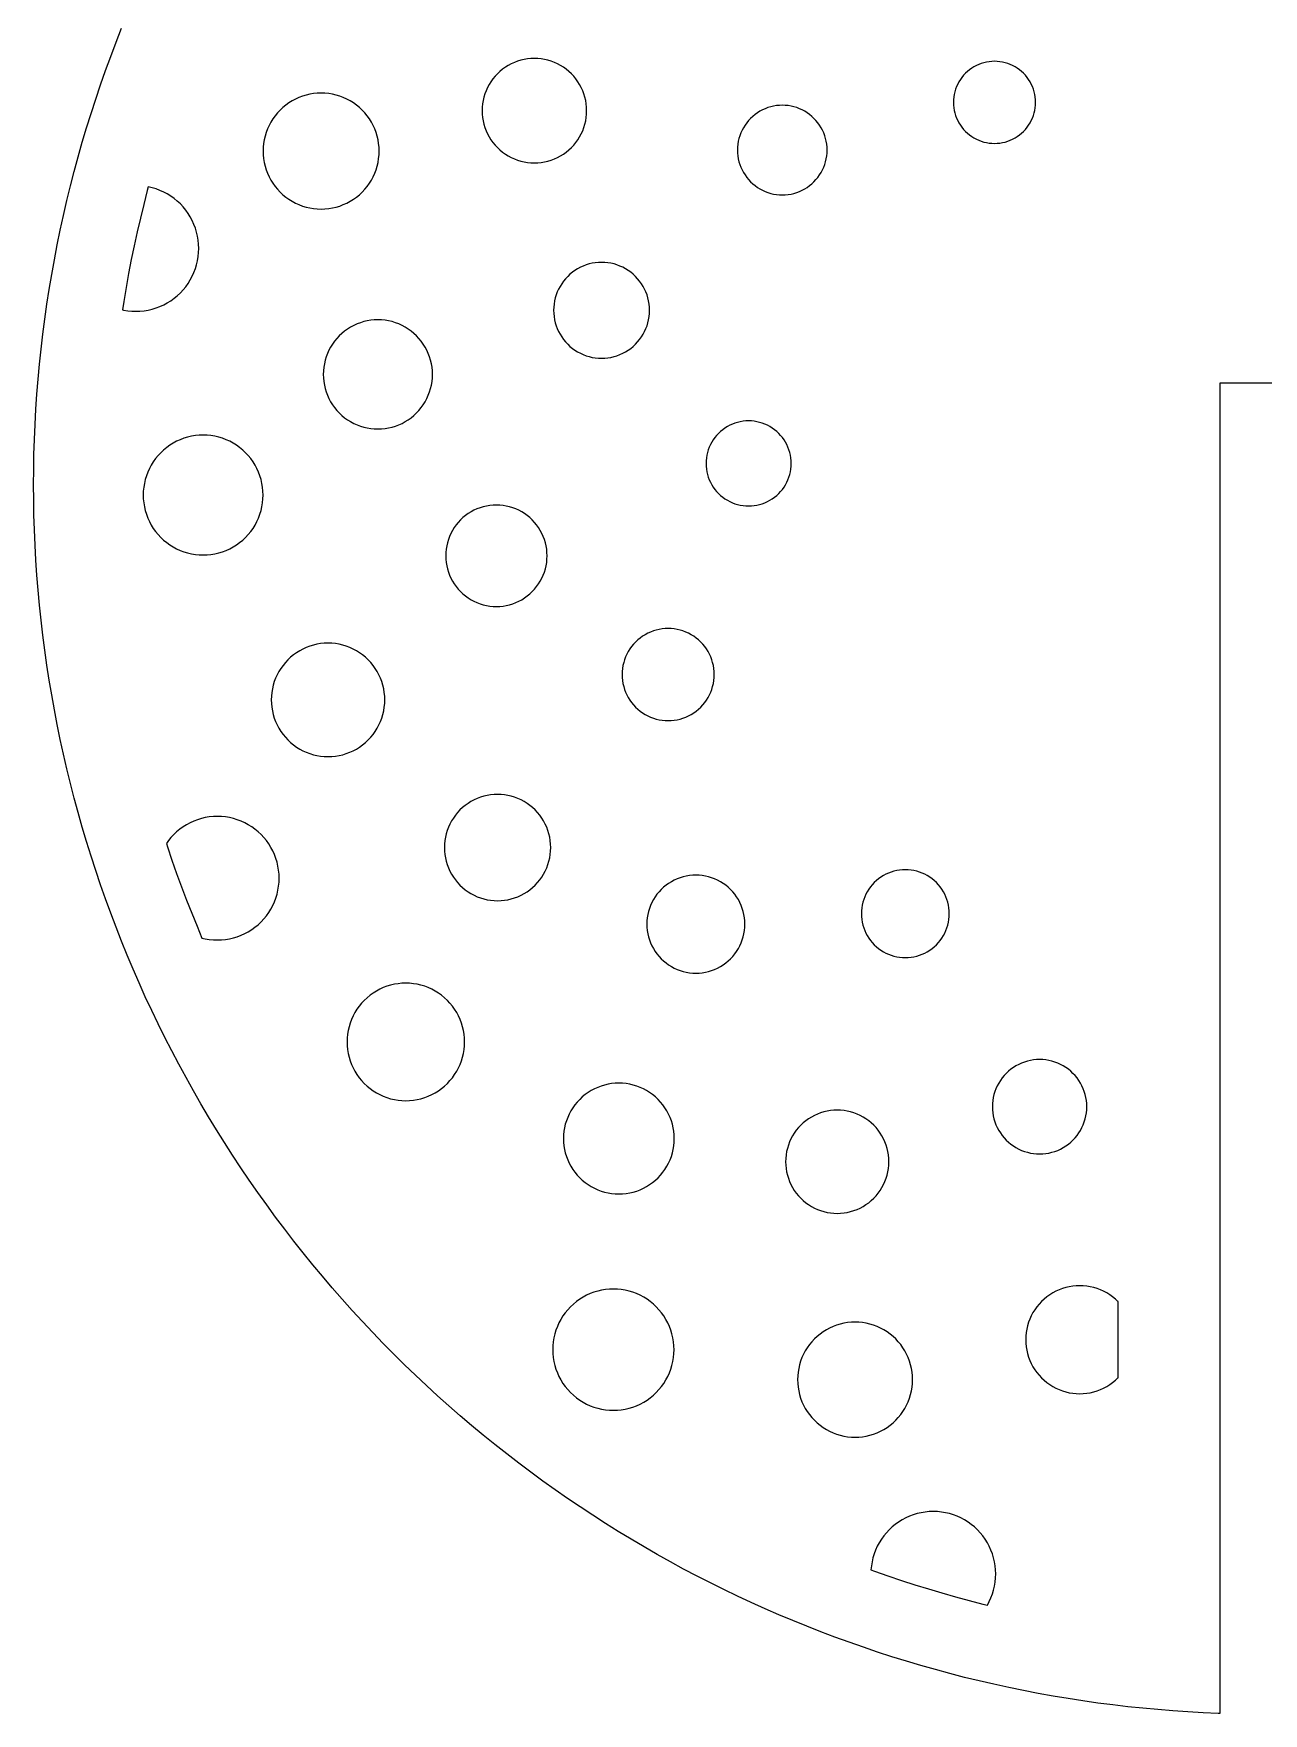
# Model space of a CAD drawing. Header units: millimetres. Extents: x -42 to 133, y -42 to 49.
# Drawn here: x 48.3 to 90.6, y -42.3 to 15.5 of the extents above; entities that cross this region are included whole.
import ezdxf

# ---------------------------------------------------------------- set-up
doc = ezdxf.new("R2010")
doc.units = ezdxf.units.MM
doc.layers.add('CUT', color=1, linetype='Continuous')

msp = doc.modelspace()

# ---------------------------------------------------------------- linework, layer by layer
at = {"layer": 'CUT'}
msp.add_lwpolyline([(92.14, 3.5), (89.14, 3.5), (89.14, -42.293), (89.082, -42.291), (88.563, -42.269), (88.045, -42.24), (87.527, -42.205), (87.009, -42.164), (86.492, -42.116), (85.975, -42.062), (85.46, -42.002), (84.945, -41.935), (84.43, -41.862), (83.917, -41.783), (83.405, -41.697), (82.894, -41.605), (82.384, -41.507), (81.875, -41.402), (81.368, -41.292), (80.862, -41.175), (80.357, -41.052), (79.854, -40.922), (79.353, -40.787), (78.853, -40.645), (78.355, -40.498), (77.859, -40.344), (77.365, -40.184), (76.873, -40.018), (76.383, -39.846), (75.895, -39.668), (75.409, -39.484), (74.926, -39.294), (74.445, -39.099), (73.966, -38.897), (73.49, -38.689), (73.017, -38.476), (72.546, -38.257), (72.078, -38.032), (71.612, -37.801), (71.15, -37.565), (70.69, -37.323), (70.234, -37.075), (69.781, -36.822), (69.33, -36.563), (68.883, -36.299), (68.439, -36.029), (67.999, -35.754), (67.562, -35.474), (67.128, -35.188), (66.698, -34.897), (66.272, -34.6), (65.849, -34.299), (65.43, -33.992), (65.015, -33.68), (64.603, -33.363), (64.196, -33.041), (63.792, -32.714), (63.393, -32.382), (62.998, -32.045), (62.607, -31.703), (62.22, -31.357), (61.837, -31.006), (61.459, -30.65), (61.085, -30.29), (60.715, -29.925), (60.35, -29.555), (59.99, -29.181), (59.634, -28.803), (59.283, -28.42), (58.937, -28.033), (58.595, -27.642), (58.258, -27.247), (57.926, -26.848), (57.599, -26.444), (57.277, -26.037), (56.96, -25.625), (56.648, -25.21), (56.341, -24.791), (56.04, -24.368), (55.743, -23.942), (55.452, -23.512), (55.166, -23.078), (54.886, -22.641), (54.611, -22.201), (54.341, -21.757), (54.077, -21.31), (53.818, -20.859), (53.565, -20.406), (53.317, -19.95), (53.075, -19.49), (52.839, -19.028), (52.608, -18.562), (52.383, -18.094), (52.164, -17.623), (51.951, -17.15), (51.743, -16.674), (51.541, -16.195), (51.346, -15.714), (51.156, -15.231), (50.972, -14.745), (50.794, -14.257), (50.622, -13.767), (50.456, -13.275), (50.296, -12.781), (50.142, -12.285), (49.995, -11.787), (49.853, -11.287), (49.718, -10.786), (49.588, -10.283), (49.465, -9.778), (49.348, -9.272), (49.238, -8.765), (49.133, -8.256), (49.035, -7.746), (48.943, -7.235), (48.857, -6.723), (48.778, -6.21), (48.705, -5.695), (48.638, -5.18), (48.578, -4.665), (48.524, -4.148), (48.476, -3.631), (48.435, -3.113), (48.4, -2.595), (48.371, -2.077), (48.349, -1.558), (48.333, -1.039), (48.323, -0.519), (48.32, 0), (48.323, 0.519), (48.333, 1.039), (48.349, 1.558), (48.371, 2.077), (48.4, 2.595), (48.435, 3.113), (48.476, 3.631), (48.524, 4.148), (48.578, 4.665), (48.638, 5.18), (48.705, 5.695), (48.778, 6.21), (48.857, 6.723), (48.943, 7.235), (49.035, 7.746), (49.133, 8.256), (49.238, 8.765), (49.348, 9.272), (49.465, 9.778), (49.588, 10.283), (49.718, 10.786), (49.853, 11.287), (49.995, 11.787), (50.142, 12.285), (50.296, 12.781), (50.456, 13.275), (50.622, 13.767), (50.794, 14.257), (50.972, 14.745), (51.156, 15.231), (51.346, 15.714)], dxfattribs=at)
for points in [[(67.257, 12.296), (67.291, 12.408), (67.318, 12.523), (67.337, 12.639), (67.348, 12.756), (67.352, 12.874), (67.348, 12.992), (67.337, 13.109), (67.318, 13.225), (67.291, 13.34), (67.257, 13.452), (67.215, 13.562), (67.167, 13.67), (67.111, 13.773), (67.049, 13.873), (66.981, 13.969), (66.906, 14.06), (66.825, 14.146), (66.74, 14.226), (66.649, 14.301), (66.553, 14.37), (66.453, 14.432), (66.349, 14.487), (66.242, 14.536), (66.132, 14.577), (66.019, 14.611), (65.904, 14.638), (65.788, 14.657), (65.671, 14.669), (65.554, 14.673), (65.436, 14.669), (65.319, 14.657), (65.203, 14.638), (65.088, 14.611), (64.975, 14.577), (64.865, 14.536), (64.758, 14.487), (64.654, 14.432), (64.554, 14.37), (64.458, 14.301), (64.368, 14.226), (64.282, 14.146), (64.201, 14.06), (64.126, 13.969), (64.058, 13.873), (63.996, 13.773), (63.94, 13.67), (63.892, 13.562), (63.85, 13.452), (63.816, 13.34), (63.789, 13.225), (63.77, 13.109), (63.759, 12.992), (63.755, 12.874), (63.759, 12.756), (63.77, 12.639), (63.789, 12.523), (63.816, 12.408), (63.85, 12.296), (63.892, 12.186), (63.94, 12.078), (63.996, 11.975), (64.058, 11.875), (64.126, 11.779), (64.201, 11.688), (64.282, 11.602), (64.368, 11.522), (64.458, 11.447), (64.554, 11.378), (64.654, 11.316), (64.758, 11.261), (64.865, 11.212), (64.975, 11.171), (65.088, 11.136), (65.203, 11.11), (65.319, 11.091), (65.436, 11.079), (65.554, 11.075), (65.671, 11.079), (65.788, 11.091), (65.904, 11.11), (66.019, 11.136), (66.132, 11.171), (66.242, 11.212), (66.349, 11.261), (66.453, 11.316), (66.553, 11.378), (66.649, 11.447), (66.74, 11.522), (66.825, 11.602), (66.906, 11.688), (66.981, 11.779), (67.049, 11.875), (67.111, 11.975), (67.167, 12.078), (67.215, 12.186), (67.257, 12.296)], [(82.724, 12.708), (82.751, 12.796), (82.772, 12.886), (82.787, 12.978), (82.796, 13.07), (82.799, 13.162), (82.796, 13.254), (82.787, 13.346), (82.772, 13.437), (82.751, 13.528), (82.724, 13.616), (82.692, 13.702), (82.654, 13.787), (82.61, 13.868), (82.561, 13.947), (82.507, 14.022), (82.449, 14.093), (82.385, 14.161), (82.318, 14.224), (82.247, 14.283), (82.171, 14.336), (82.093, 14.385), (82.011, 14.429), (81.927, 14.467), (81.841, 14.499), (81.752, 14.526), (81.662, 14.547), (81.571, 14.562), (81.479, 14.571), (81.387, 14.574), (81.294, 14.571), (81.202, 14.562), (81.111, 14.547), (81.021, 14.526), (80.933, 14.499), (80.846, 14.467), (80.762, 14.429), (80.68, 14.385), (80.602, 14.336), (80.527, 14.283), (80.455, 14.224), (80.388, 14.161), (80.325, 14.093), (80.266, 14.022), (80.212, 13.947), (80.163, 13.868), (80.12, 13.787), (80.082, 13.702), (80.049, 13.616), (80.022, 13.528), (80.001, 13.437), (79.986, 13.346), (79.977, 13.254), (79.974, 13.162), (79.977, 13.07), (79.986, 12.978), (80.001, 12.886), (80.022, 12.796), (80.049, 12.708), (80.082, 12.621), (80.12, 12.537), (80.163, 12.456), (80.212, 12.377), (80.266, 12.302), (80.325, 12.231), (80.388, 12.163), (80.455, 12.1), (80.527, 12.041), (80.602, 11.987), (80.68, 11.939), (80.762, 11.895), (80.846, 11.857), (80.933, 11.824), (81.021, 11.797), (81.111, 11.777), (81.202, 11.761), (81.294, 11.752), (81.387, 11.749), (81.479, 11.752), (81.571, 11.761), (81.662, 11.777), (81.752, 11.797), (81.841, 11.824), (81.927, 11.857), (82.011, 11.895), (82.093, 11.939), (82.171, 11.987), (82.247, 12.041), (82.318, 12.1), (82.385, 12.163), (82.449, 12.231), (82.507, 12.302), (82.561, 12.377), (82.61, 12.456), (82.654, 12.537), (82.692, 12.621), (82.724, 12.708)], [(60.104, 10.843), (60.142, 10.968), (60.172, 11.095), (60.193, 11.224), (60.206, 11.354), (60.21, 11.485), (60.206, 11.615), (60.193, 11.745), (60.172, 11.874), (60.142, 12.001), (60.104, 12.127), (60.058, 12.249), (60.005, 12.368), (59.943, 12.483), (59.874, 12.594), (59.798, 12.7), (59.715, 12.801), (59.626, 12.897), (59.53, 12.986), (59.429, 13.069), (59.323, 13.145), (59.212, 13.214), (59.097, 13.275), (58.978, 13.329), (58.856, 13.375), (58.731, 13.413), (58.603, 13.443), (58.474, 13.464), (58.344, 13.477), (58.214, 13.481), (58.083, 13.477), (57.953, 13.464), (57.824, 13.443), (57.697, 13.413), (57.572, 13.375), (57.45, 13.329), (57.331, 13.275), (57.215, 13.214), (57.104, 13.145), (56.998, 13.069), (56.897, 12.986), (56.802, 12.897), (56.713, 12.801), (56.63, 12.7), (56.554, 12.594), (56.485, 12.483), (56.423, 12.368), (56.369, 12.249), (56.323, 12.127), (56.285, 12.001), (56.255, 11.874), (56.234, 11.745), (56.221, 11.615), (56.217, 11.485), (56.221, 11.354), (56.234, 11.224), (56.255, 11.095), (56.285, 10.968), (56.323, 10.843), (56.369, 10.721), (56.423, 10.602), (56.485, 10.486), (56.554, 10.375), (56.63, 10.269), (56.713, 10.168), (56.802, 10.073), (56.897, 9.984), (56.998, 9.901), (57.104, 9.825), (57.215, 9.756), (57.331, 9.694), (57.45, 9.64), (57.572, 9.594), (57.697, 9.556), (57.824, 9.526), (57.953, 9.505), (58.083, 9.492), (58.214, 9.488), (58.344, 9.492), (58.474, 9.505), (58.603, 9.526), (58.731, 9.556), (58.856, 9.594), (58.978, 9.64), (59.097, 9.694), (59.212, 9.756), (59.323, 9.825), (59.429, 9.901), (59.53, 9.984), (59.626, 10.073), (59.715, 10.168), (59.798, 10.269), (59.874, 10.375), (59.943, 10.486), (60.005, 10.602), (60.058, 10.721), (60.104, 10.843)], [(75.545, 11.023), (75.574, 11.12), (75.597, 11.218), (75.614, 11.318), (75.624, 11.418), (75.627, 11.519), (75.624, 11.62), (75.614, 11.72), (75.597, 11.82), (75.574, 11.918), (75.545, 12.015), (75.51, 12.109), (75.468, 12.201), (75.42, 12.29), (75.367, 12.376), (75.308, 12.458), (75.244, 12.536), (75.175, 12.61), (75.101, 12.679), (75.023, 12.743), (74.941, 12.802), (74.856, 12.855), (74.767, 12.903), (74.675, 12.944), (74.58, 12.98), (74.484, 13.009), (74.385, 13.032), (74.286, 13.049), (74.185, 13.058), (74.084, 13.062), (73.983, 13.058), (73.883, 13.049), (73.783, 13.032), (73.685, 13.009), (73.588, 12.98), (73.494, 12.944), (73.402, 12.903), (73.313, 12.855), (73.227, 12.802), (73.145, 12.743), (73.067, 12.679), (72.993, 12.61), (72.924, 12.536), (72.86, 12.458), (72.802, 12.376), (72.748, 12.29), (72.701, 12.201), (72.659, 12.109), (72.623, 12.015), (72.594, 11.918), (72.571, 11.82), (72.555, 11.72), (72.545, 11.62), (72.542, 11.519), (72.545, 11.418), (72.555, 11.318), (72.571, 11.218), (72.594, 11.12), (72.623, 11.023), (72.659, 10.929), (72.701, 10.837), (72.748, 10.748), (72.802, 10.662), (72.86, 10.58), (72.924, 10.502), (72.993, 10.428), (73.067, 10.359), (73.145, 10.295), (73.227, 10.236), (73.313, 10.183), (73.402, 10.135), (73.494, 10.094), (73.588, 10.058), (73.685, 10.029), (73.783, 10.006), (73.883, 9.99), (73.983, 9.98), (74.084, 9.976), (74.185, 9.98), (74.286, 9.99), (74.385, 10.006), (74.484, 10.029), (74.58, 10.058), (74.675, 10.094), (74.767, 10.135), (74.856, 10.183), (74.941, 10.236), (75.023, 10.295), (75.101, 10.359), (75.175, 10.428), (75.244, 10.502), (75.308, 10.58), (75.367, 10.662), (75.42, 10.748), (75.468, 10.837), (75.51, 10.929), (75.545, 11.023)], [(53.889, 7.439), (53.93, 7.574), (53.962, 7.712), (53.985, 7.852), (53.999, 7.993), (54.003, 8.134), (53.999, 8.276), (53.985, 8.417), (53.962, 8.556), (53.93, 8.694), (53.889, 8.83), (53.839, 8.962), (53.78, 9.091), (53.713, 9.216), (53.639, 9.336), (53.556, 9.452), (53.466, 9.561), (53.37, 9.664), (53.266, 9.761), (53.157, 9.851), (53.042, 9.933), (52.921, 10.008), (52.797, 10.075), (52.668, 10.133), (52.535, 10.183), (52.399, 10.224), (52.267, 10.255), (52.232, 10.123), (52.11, 9.651), (51.995, 9.178), (51.885, 8.703), (51.781, 8.226), (51.683, 7.749), (51.591, 7.27), (51.505, 6.791), (51.424, 6.31), (51.38, 6.021), (51.417, 6.012), (51.557, 5.989), (51.698, 5.975), (51.839, 5.97), (51.981, 5.975), (52.122, 5.989), (52.262, 6.012), (52.399, 6.044), (52.535, 6.085), (52.668, 6.135), (52.797, 6.193), (52.921, 6.26), (53.042, 6.335), (53.157, 6.417), (53.266, 6.507), (53.37, 6.604), (53.466, 6.707), (53.556, 6.817), (53.639, 6.932), (53.713, 7.052), (53.78, 7.177), (53.839, 7.306), (53.889, 7.439)], [(69.429, 5.473), (69.46, 5.576), (69.485, 5.681), (69.502, 5.788), (69.513, 5.895), (69.516, 6.003), (69.513, 6.111), (69.502, 6.219), (69.485, 6.325), (69.46, 6.43), (69.429, 6.534), (69.391, 6.635), (69.346, 6.733), (69.295, 6.828), (69.238, 6.92), (69.175, 7.008), (69.107, 7.092), (69.033, 7.17), (68.954, 7.244), (68.871, 7.313), (68.783, 7.376), (68.691, 7.433), (68.596, 7.484), (68.498, 7.528), (68.396, 7.566), (68.293, 7.598), (68.188, 7.622), (68.081, 7.64), (67.974, 7.65), (67.866, 7.654), (67.758, 7.65), (67.65, 7.64), (67.544, 7.622), (67.439, 7.598), (67.335, 7.566), (67.234, 7.528), (67.136, 7.484), (67.041, 7.433), (66.949, 7.376), (66.861, 7.313), (66.778, 7.244), (66.699, 7.17), (66.625, 7.092), (66.556, 7.008), (66.493, 6.92), (66.436, 6.828), (66.385, 6.733), (66.341, 6.635), (66.303, 6.534), (66.271, 6.43), (66.247, 6.325), (66.229, 6.219), (66.219, 6.111), (66.215, 6.003), (66.219, 5.895), (66.229, 5.788), (66.247, 5.681), (66.271, 5.576), (66.303, 5.473), (66.341, 5.372), (66.385, 5.273), (66.436, 5.178), (66.493, 5.086), (66.556, 4.998), (66.625, 4.915), (66.699, 4.836), (66.778, 4.762), (66.861, 4.694), (66.949, 4.631), (67.041, 4.574), (67.136, 4.523), (67.234, 4.478), (67.335, 4.44), (67.439, 4.409), (67.544, 4.384), (67.65, 4.367), (67.758, 4.356), (67.866, 4.353), (67.974, 4.356), (68.081, 4.367), (68.188, 4.384), (68.293, 4.409), (68.396, 4.44), (68.498, 4.478), (68.596, 4.523), (68.691, 4.574), (68.783, 4.631), (68.871, 4.694), (68.954, 4.762), (69.033, 4.836), (69.107, 4.915), (69.175, 4.998), (69.238, 5.086), (69.295, 5.178), (69.346, 5.273), (69.391, 5.372), (69.429, 5.473)], [(61.947, 3.194), (61.982, 3.311), (62.01, 3.431), (62.03, 3.552), (62.042, 3.675), (62.046, 3.798), (62.042, 3.921), (62.03, 4.043), (62.01, 4.164), (61.982, 4.284), (61.947, 4.402), (61.903, 4.517), (61.853, 4.629), (61.795, 4.737), (61.73, 4.842), (61.658, 4.942), (61.58, 5.037), (61.496, 5.126), (61.406, 5.21), (61.311, 5.288), (61.211, 5.36), (61.107, 5.425), (60.999, 5.483), (60.887, 5.534), (60.772, 5.577), (60.654, 5.613), (60.534, 5.641), (60.413, 5.661), (60.29, 5.673), (60.168, 5.677), (60.045, 5.673), (59.922, 5.661), (59.801, 5.641), (59.681, 5.613), (59.564, 5.577), (59.449, 5.534), (59.337, 5.483), (59.228, 5.425), (59.124, 5.36), (59.024, 5.288), (58.929, 5.21), (58.839, 5.126), (58.755, 5.037), (58.677, 4.942), (58.605, 4.842), (58.54, 4.737), (58.482, 4.629), (58.432, 4.517), (58.388, 4.402), (58.353, 4.284), (58.325, 4.164), (58.305, 4.043), (58.293, 3.921), (58.289, 3.798), (58.293, 3.675), (58.305, 3.552), (58.325, 3.431), (58.353, 3.311), (58.388, 3.194), (58.432, 3.079), (58.482, 2.967), (58.54, 2.858), (58.605, 2.754), (58.677, 2.654), (58.755, 2.559), (58.839, 2.469), (58.929, 2.385), (59.024, 2.307), (59.124, 2.235), (59.228, 2.171), (59.337, 2.113), (59.449, 2.062), (59.564, 2.019), (59.681, 1.983), (59.801, 1.955), (59.922, 1.935), (60.045, 1.923), (60.168, 1.919), (60.29, 1.923), (60.413, 1.935), (60.534, 1.955), (60.654, 1.983), (60.772, 2.019), (60.887, 2.062), (60.999, 2.113), (61.107, 2.171), (61.211, 2.235), (61.311, 2.307), (61.406, 2.385), (61.496, 2.469), (61.58, 2.559), (61.658, 2.654), (61.73, 2.754), (61.795, 2.858), (61.853, 2.967), (61.903, 3.079), (61.947, 3.194)], [(74.313, 0.262), (74.341, 0.353), (74.363, 0.447), (74.378, 0.541), (74.388, 0.637), (74.391, 0.733), (74.388, 0.828), (74.378, 0.924), (74.363, 1.018), (74.341, 1.112), (74.313, 1.203), (74.279, 1.293), (74.24, 1.38), (74.194, 1.465), (74.144, 1.546), (74.088, 1.624), (74.027, 1.698), (73.962, 1.768), (73.892, 1.834), (73.818, 1.895), (73.74, 1.951), (73.658, 2.001), (73.574, 2.046), (73.486, 2.086), (73.397, 2.12), (73.305, 2.147), (73.212, 2.169), (73.117, 2.185), (73.022, 2.194), (72.926, 2.197), (72.83, 2.194), (72.735, 2.185), (72.64, 2.169), (72.547, 2.147), (72.455, 2.12), (72.365, 2.086), (72.278, 2.046), (72.193, 2.001), (72.112, 1.951), (72.034, 1.895), (71.96, 1.834), (71.89, 1.768), (71.824, 1.698), (71.764, 1.624), (71.708, 1.546), (71.657, 1.465), (71.612, 1.38), (71.572, 1.293), (71.539, 1.203), (71.511, 1.112), (71.489, 1.018), (71.473, 0.924), (71.464, 0.828), (71.461, 0.733), (71.464, 0.637), (71.473, 0.541), (71.489, 0.447), (71.511, 0.353), (71.539, 0.262), (71.572, 0.172), (71.612, 0.085), (71.657, 0), (71.708, -0.081), (71.764, -0.159), (71.824, -0.233), (71.89, -0.303), (71.96, -0.369), (72.034, -0.43), (72.112, -0.485), (72.193, -0.536), (72.278, -0.581), (72.365, -0.621), (72.455, -0.655), (72.547, -0.682), (72.64, -0.704), (72.735, -0.72), (72.83, -0.729), (72.926, -0.732), (73.022, -0.729), (73.117, -0.72), (73.212, -0.704), (73.305, -0.682), (73.397, -0.655), (73.486, -0.621), (73.574, -0.581), (73.658, -0.536), (73.74, -0.485), (73.818, -0.43), (73.892, -0.369), (73.962, -0.303), (74.027, -0.233), (74.088, -0.159), (74.144, -0.081), (74.194, 0), (74.24, 0.085), (74.279, 0.172), (74.313, 0.262)], [(56.109, -1.019), (56.148, -0.89), (56.179, -0.758), (56.201, -0.625), (56.214, -0.491), (56.218, -0.356), (56.214, -0.221), (56.201, -0.087), (56.179, 0.047), (56.148, 0.178), (56.109, 0.307), (56.061, 0.434), (56.005, 0.557), (55.942, 0.676), (55.871, 0.79), (55.792, 0.9), (55.706, 1.004), (55.614, 1.103), (55.515, 1.195), (55.411, 1.281), (55.301, 1.36), (55.187, 1.431), (55.068, 1.494), (54.945, 1.55), (54.818, 1.598), (54.689, 1.637), (54.558, 1.668), (54.424, 1.69), (54.29, 1.703), (54.155, 1.707), (54.02, 1.703), (53.886, 1.69), (53.753, 1.668), (53.621, 1.637), (53.492, 1.598), (53.365, 1.55), (53.242, 1.494), (53.123, 1.431), (53.009, 1.36), (52.899, 1.281), (52.795, 1.195), (52.696, 1.103), (52.604, 1.004), (52.518, 0.9), (52.44, 0.79), (52.368, 0.676), (52.305, 0.557), (52.249, 0.434), (52.201, 0.307), (52.162, 0.178), (52.131, 0.047), (52.109, -0.087), (52.096, -0.221), (52.092, -0.356), (52.096, -0.491), (52.109, -0.625), (52.131, -0.758), (52.162, -0.89), (52.201, -1.019), (52.249, -1.146), (52.305, -1.269), (52.368, -1.388), (52.44, -1.502), (52.518, -1.612), (52.604, -1.716), (52.696, -1.815), (52.795, -1.907), (52.899, -1.993), (53.009, -2.071), (53.123, -2.143), (53.242, -2.206), (53.365, -2.262), (53.492, -2.31), (53.621, -2.349), (53.753, -2.38), (53.886, -2.402), (54.02, -2.415), (54.155, -2.419), (54.29, -2.415), (54.424, -2.402), (54.558, -2.38), (54.689, -2.349), (54.818, -2.31), (54.945, -2.262), (55.068, -2.206), (55.187, -2.143), (55.301, -2.071), (55.411, -1.993), (55.515, -1.907), (55.614, -1.815), (55.706, -1.716), (55.792, -1.612), (55.871, -1.502), (55.942, -1.388), (56.005, -1.269), (56.061, -1.146), (56.109, -1.019)], [(65.898, -3.007), (65.932, -2.898), (65.957, -2.787), (65.976, -2.674), (65.987, -2.56), (65.991, -2.446), (65.987, -2.332), (65.976, -2.218), (65.957, -2.106), (65.932, -1.995), (65.898, -1.885), (65.858, -1.778), (65.811, -1.674), (65.757, -1.574), (65.697, -1.477), (65.63, -1.384), (65.558, -1.296), (65.48, -1.212), (65.397, -1.134), (65.308, -1.062), (65.216, -0.995), (65.119, -0.935), (65.018, -0.881), (64.914, -0.834), (64.807, -0.794), (64.698, -0.761), (64.587, -0.735), (64.474, -0.716), (64.36, -0.705), (64.246, -0.701), (64.132, -0.705), (64.018, -0.716), (63.906, -0.735), (63.795, -0.761), (63.685, -0.794), (63.578, -0.834), (63.474, -0.881), (63.374, -0.935), (63.277, -0.995), (63.184, -1.062), (63.096, -1.134), (63.012, -1.212), (62.934, -1.296), (62.862, -1.384), (62.795, -1.477), (62.735, -1.574), (62.681, -1.674), (62.634, -1.778), (62.594, -1.885), (62.561, -1.995), (62.535, -2.106), (62.516, -2.218), (62.505, -2.332), (62.501, -2.446), (62.505, -2.56), (62.516, -2.674), (62.535, -2.787), (62.561, -2.898), (62.594, -3.007), (62.634, -3.114), (62.681, -3.218), (62.735, -3.319), (62.795, -3.416), (62.862, -3.508), (62.934, -3.597), (63.012, -3.68), (63.096, -3.758), (63.184, -3.83), (63.277, -3.897), (63.374, -3.957), (63.474, -4.011), (63.578, -4.058), (63.685, -4.098), (63.795, -4.132), (63.906, -4.158), (64.018, -4.176), (64.132, -4.187), (64.246, -4.191), (64.36, -4.187), (64.474, -4.176), (64.587, -4.158), (64.698, -4.132), (64.807, -4.098), (64.914, -4.058), (65.018, -4.011), (65.119, -3.957), (65.216, -3.897), (65.308, -3.83), (65.397, -3.758), (65.48, -3.68), (65.558, -3.597), (65.63, -3.508), (65.697, -3.416), (65.757, -3.319), (65.811, -3.218), (65.858, -3.114), (65.898, -3.007)], [(71.658, -7.044), (71.688, -6.945), (71.712, -6.844), (71.729, -6.742), (71.739, -6.638), (71.742, -6.535), (71.739, -6.431), (71.729, -6.328), (71.712, -6.225), (71.688, -6.124), (71.658, -6.025), (71.622, -5.928), (71.579, -5.834), (71.53, -5.742), (71.475, -5.654), (71.415, -5.57), (71.349, -5.489), (71.278, -5.414), (71.202, -5.343), (71.122, -5.277), (71.038, -5.217), (70.95, -5.162), (70.858, -5.113), (70.764, -5.07), (70.667, -5.034), (70.567, -5.003), (70.466, -4.98), (70.364, -4.963), (70.261, -4.953), (70.157, -4.949), (70.053, -4.953), (69.95, -4.963), (69.848, -4.98), (69.747, -5.003), (69.648, -5.034), (69.55, -5.07), (69.456, -5.113), (69.365, -5.162), (69.276, -5.217), (69.192, -5.277), (69.112, -5.343), (69.036, -5.414), (68.965, -5.489), (68.9, -5.57), (68.839, -5.654), (68.784, -5.742), (68.735, -5.834), (68.693, -5.928), (68.656, -6.025), (68.626, -6.124), (68.602, -6.225), (68.586, -6.328), (68.575, -6.431), (68.572, -6.535), (68.575, -6.638), (68.586, -6.742), (68.602, -6.844), (68.626, -6.945), (68.656, -7.044), (68.693, -7.141), (68.735, -7.236), (68.784, -7.327), (68.839, -7.415), (68.9, -7.5), (68.965, -7.58), (69.036, -7.655), (69.112, -7.726), (69.192, -7.792), (69.276, -7.853), (69.365, -7.907), (69.456, -7.956), (69.55, -7.999), (69.648, -8.036), (69.747, -8.066), (69.848, -8.089), (69.95, -8.106), (70.053, -8.116), (70.157, -8.12), (70.261, -8.116), (70.364, -8.106), (70.466, -8.089), (70.567, -8.066), (70.667, -8.036), (70.764, -7.999), (70.858, -7.956), (70.95, -7.907), (71.038, -7.853), (71.122, -7.792), (71.202, -7.726), (71.278, -7.655), (71.349, -7.58), (71.415, -7.5), (71.475, -7.415), (71.53, -7.327), (71.579, -7.236), (71.622, -7.141), (71.658, -7.044)], [(60.301, -8.034), (60.339, -7.912), (60.368, -7.787), (60.388, -7.661), (60.401, -7.534), (60.405, -7.406), (60.401, -7.279), (60.388, -7.151), (60.368, -7.025), (60.339, -6.901), (60.301, -6.779), (60.256, -6.659), (60.204, -6.543), (60.143, -6.43), (60.076, -6.321), (60.002, -6.217), (59.92, -6.119), (59.833, -6.025), (59.74, -5.938), (59.641, -5.857), (59.537, -5.783), (59.429, -5.715), (59.316, -5.655), (59.2, -5.602), (59.08, -5.557), (58.958, -5.52), (58.833, -5.491), (58.707, -5.47), (58.58, -5.458), (58.452, -5.453), (58.324, -5.458), (58.197, -5.47), (58.071, -5.491), (57.947, -5.52), (57.824, -5.557), (57.705, -5.602), (57.588, -5.655), (57.476, -5.715), (57.367, -5.783), (57.263, -5.857), (57.165, -5.938), (57.071, -6.025), (56.984, -6.119), (56.903, -6.217), (56.828, -6.321), (56.761, -6.43), (56.701, -6.543), (56.648, -6.659), (56.603, -6.779), (56.566, -6.901), (56.537, -7.025), (56.516, -7.151), (56.503, -7.279), (56.499, -7.406), (56.503, -7.534), (56.516, -7.661), (56.537, -7.787), (56.566, -7.912), (56.603, -8.034), (56.648, -8.154), (56.701, -8.27), (56.761, -8.383), (56.828, -8.491), (56.903, -8.595), (56.984, -8.694), (57.071, -8.787), (57.165, -8.875), (57.263, -8.956), (57.367, -9.03), (57.476, -9.098), (57.588, -9.158), (57.705, -9.211), (57.824, -9.256), (57.947, -9.293), (58.071, -9.322), (58.197, -9.343), (58.324, -9.355), (58.452, -9.359), (58.58, -9.355), (58.707, -9.343), (58.833, -9.322), (58.958, -9.293), (59.08, -9.256), (59.2, -9.211), (59.316, -9.158), (59.429, -9.098), (59.537, -9.03), (59.641, -8.956), (59.74, -8.875), (59.833, -8.787), (59.92, -8.694), (60.002, -8.595), (60.076, -8.491), (60.143, -8.383), (60.204, -8.27), (60.256, -8.154), (60.301, -8.034)], [(66.018, -13.078), (66.053, -12.963), (66.08, -12.847), (66.1, -12.729), (66.111, -12.609), (66.115, -12.49), (66.111, -12.37), (66.1, -12.251), (66.08, -12.133), (66.053, -12.016), (66.018, -11.902), (65.976, -11.79), (65.927, -11.681), (65.87, -11.575), (65.807, -11.473), (65.737, -11.376), (65.661, -11.283), (65.58, -11.196), (65.492, -11.114), (65.4, -11.038), (65.302, -10.968), (65.201, -10.905), (65.095, -10.849), (64.986, -10.799), (64.874, -10.757), (64.759, -10.722), (64.643, -10.695), (64.525, -10.676), (64.405, -10.664), (64.286, -10.66), (64.166, -10.664), (64.047, -10.676), (63.929, -10.695), (63.812, -10.722), (63.698, -10.757), (63.586, -10.799), (63.477, -10.849), (63.371, -10.905), (63.269, -10.968), (63.172, -11.038), (63.079, -11.114), (62.992, -11.196), (62.91, -11.283), (62.834, -11.376), (62.764, -11.473), (62.701, -11.575), (62.645, -11.681), (62.595, -11.79), (62.553, -11.902), (62.518, -12.016), (62.491, -12.133), (62.472, -12.251), (62.46, -12.37), (62.456, -12.49), (62.46, -12.609), (62.472, -12.729), (62.491, -12.847), (62.518, -12.963), (62.553, -13.078), (62.595, -13.19), (62.645, -13.299), (62.701, -13.405), (62.764, -13.506), (62.834, -13.604), (62.91, -13.696), (62.992, -13.784), (63.079, -13.865), (63.172, -13.941), (63.269, -14.011), (63.371, -14.074), (63.477, -14.131), (63.586, -14.18), (63.698, -14.222), (63.812, -14.257), (63.929, -14.284), (64.047, -14.304), (64.166, -14.315), (64.286, -14.319), (64.405, -14.315), (64.525, -14.304), (64.643, -14.284), (64.759, -14.257), (64.874, -14.222), (64.986, -14.18), (65.095, -14.131), (65.201, -14.074), (65.302, -14.011), (65.4, -13.941), (65.492, -13.865), (65.58, -13.784), (65.661, -13.696), (65.737, -13.604), (65.807, -13.506), (65.87, -13.405), (65.927, -13.299), (65.976, -13.19), (66.018, -13.078)], [(56.657, -14.229), (56.698, -14.096), (56.729, -13.96), (56.752, -13.823), (56.765, -13.684), (56.77, -13.545), (56.765, -13.406), (56.752, -13.268), (56.729, -13.13), (56.698, -12.995), (56.657, -12.862), (56.608, -12.732), (56.551, -12.605), (56.485, -12.482), (56.412, -12.364), (56.331, -12.251), (56.242, -12.143), (56.147, -12.042), (56.046, -11.947), (55.938, -11.858), (55.825, -11.777), (55.707, -11.704), (55.584, -11.638), (55.457, -11.581), (55.327, -11.532), (55.194, -11.491), (55.059, -11.46), (54.921, -11.437), (54.783, -11.424), (54.644, -11.419), (54.505, -11.424), (54.366, -11.437), (54.229, -11.46), (54.093, -11.491), (53.96, -11.532), (53.83, -11.581), (53.703, -11.638), (53.581, -11.704), (53.463, -11.777), (53.349, -11.858), (53.242, -11.947), (53.14, -12.042), (53.045, -12.143), (52.957, -12.251), (52.888, -12.347), (52.925, -12.459), (53.081, -12.921), (53.242, -13.381), (53.409, -13.839), (53.582, -14.295), (53.76, -14.749), (53.944, -15.2), (54.114, -15.604), (54.229, -15.631), (54.366, -15.653), (54.505, -15.667), (54.644, -15.671), (54.783, -15.667), (54.921, -15.653), (55.059, -15.631), (55.194, -15.599), (55.327, -15.559), (55.457, -15.51), (55.584, -15.452), (55.707, -15.387), (55.825, -15.313), (55.938, -15.232), (56.046, -15.144), (56.147, -15.049), (56.242, -14.947), (56.331, -14.84), (56.412, -14.726), (56.485, -14.608), (56.551, -14.486), (56.608, -14.359), (56.657, -14.229)], [(79.752, -15.251), (79.78, -15.156), (79.803, -15.06), (79.819, -14.962), (79.829, -14.864), (79.832, -14.765), (79.829, -14.666), (79.819, -14.567), (79.803, -14.47), (79.78, -14.373), (79.752, -14.278), (79.717, -14.186), (79.676, -14.096), (79.629, -14.008), (79.577, -13.924), (79.519, -13.844), (79.456, -13.767), (79.389, -13.695), (79.316, -13.627), (79.24, -13.564), (79.159, -13.507), (79.075, -13.455), (78.988, -13.408), (78.898, -13.367), (78.805, -13.332), (78.711, -13.303), (78.614, -13.281), (78.516, -13.265), (78.418, -13.255), (78.319, -13.252), (78.22, -13.255), (78.122, -13.265), (78.024, -13.281), (77.928, -13.303), (77.833, -13.332), (77.74, -13.367), (77.65, -13.408), (77.563, -13.455), (77.479, -13.507), (77.398, -13.564), (77.322, -13.627), (77.249, -13.695), (77.182, -13.767), (77.119, -13.844), (77.061, -13.924), (77.009, -14.008), (76.962, -14.096), (76.921, -14.186), (76.887, -14.278), (76.858, -14.373), (76.835, -14.47), (76.819, -14.567), (76.81, -14.666), (76.806, -14.765), (76.81, -14.864), (76.819, -14.962), (76.835, -15.06), (76.858, -15.156), (76.887, -15.251), (76.921, -15.344), (76.962, -15.434), (77.009, -15.521), (77.061, -15.605), (77.119, -15.686), (77.182, -15.762), (77.249, -15.834), (77.322, -15.902), (77.398, -15.965), (77.479, -16.022), (77.563, -16.075), (77.65, -16.121), (77.74, -16.162), (77.833, -16.197), (77.928, -16.226), (78.024, -16.248), (78.122, -16.264), (78.22, -16.274), (78.319, -16.277), (78.418, -16.274), (78.516, -16.264), (78.614, -16.248), (78.711, -16.226), (78.805, -16.197), (78.898, -16.162), (78.988, -16.121), (79.075, -16.075), (79.159, -16.022), (79.24, -15.965), (79.316, -15.902), (79.389, -15.834), (79.456, -15.762), (79.519, -15.686), (79.577, -15.605), (79.629, -15.521), (79.676, -15.434), (79.717, -15.344), (79.752, -15.251)], [(72.708, -15.667), (72.74, -15.562), (72.765, -15.454), (72.783, -15.345), (72.794, -15.235), (72.798, -15.125), (72.794, -15.015), (72.783, -14.905), (72.765, -14.796), (72.74, -14.688), (72.708, -14.583), (72.669, -14.479), (72.624, -14.379), (72.572, -14.281), (72.513, -14.187), (72.449, -14.098), (72.379, -14.012), (72.303, -13.932), (72.223, -13.856), (72.137, -13.786), (72.048, -13.722), (71.954, -13.664), (71.857, -13.612), (71.756, -13.566), (71.653, -13.527), (71.547, -13.495), (71.439, -13.47), (71.331, -13.452), (71.221, -13.441), (71.11, -13.438), (71, -13.441), (70.89, -13.452), (70.781, -13.47), (70.674, -13.495), (70.568, -13.527), (70.465, -13.566), (70.364, -13.612), (70.267, -13.664), (70.173, -13.722), (70.083, -13.786), (69.998, -13.856), (69.917, -13.932), (69.842, -14.012), (69.772, -14.098), (69.707, -14.187), (69.649, -14.281), (69.597, -14.379), (69.551, -14.479), (69.513, -14.583), (69.481, -14.688), (69.455, -14.796), (69.437, -14.905), (69.427, -15.015), (69.423, -15.125), (69.427, -15.235), (69.437, -15.345), (69.455, -15.454), (69.481, -15.562), (69.513, -15.667), (69.551, -15.771), (69.597, -15.871), (69.649, -15.969), (69.707, -16.062), (69.772, -16.152), (69.842, -16.237), (69.917, -16.318), (69.998, -16.393), (70.083, -16.463), (70.173, -16.528), (70.267, -16.586), (70.364, -16.638), (70.465, -16.684), (70.568, -16.723), (70.674, -16.755), (70.781, -16.78), (70.89, -16.798), (71, -16.809), (71.11, -16.812), (71.221, -16.809), (71.331, -16.798), (71.439, -16.78), (71.547, -16.755), (71.653, -16.723), (71.756, -16.684), (71.857, -16.638), (71.954, -16.586), (72.048, -16.528), (72.137, -16.463), (72.223, -16.393), (72.303, -16.318), (72.379, -16.237), (72.449, -16.152), (72.513, -16.062), (72.572, -15.969), (72.624, -15.871), (72.669, -15.771), (72.708, -15.667)], [(63.043, -19.83), (63.081, -19.703), (63.111, -19.575), (63.133, -19.444), (63.146, -19.312), (63.15, -19.18), (63.146, -19.048), (63.133, -18.916), (63.111, -18.786), (63.081, -18.657), (63.043, -18.53), (62.996, -18.406), (62.942, -18.286), (62.879, -18.169), (62.809, -18.057), (62.732, -17.949), (62.648, -17.847), (62.558, -17.75), (62.461, -17.66), (62.359, -17.576), (62.251, -17.499), (62.139, -17.429), (62.022, -17.367), (61.902, -17.312), (61.778, -17.265), (61.651, -17.227), (61.523, -17.197), (61.392, -17.175), (61.26, -17.162), (61.128, -17.158), (60.996, -17.162), (60.864, -17.175), (60.734, -17.197), (60.605, -17.227), (60.478, -17.265), (60.354, -17.312), (60.234, -17.367), (60.117, -17.429), (60.005, -17.499), (59.897, -17.576), (59.795, -17.66), (59.698, -17.75), (59.608, -17.847), (59.524, -17.949), (59.447, -18.057), (59.377, -18.169), (59.315, -18.286), (59.26, -18.406), (59.213, -18.53), (59.175, -18.657), (59.145, -18.786), (59.123, -18.916), (59.11, -19.048), (59.106, -19.18), (59.11, -19.312), (59.123, -19.444), (59.145, -19.575), (59.175, -19.703), (59.213, -19.83), (59.26, -19.954), (59.315, -20.074), (59.377, -20.191), (59.447, -20.303), (59.524, -20.411), (59.608, -20.513), (59.698, -20.61), (59.795, -20.7), (59.897, -20.784), (60.005, -20.861), (60.117, -20.931), (60.234, -20.994), (60.354, -21.048), (60.478, -21.095), (60.605, -21.133), (60.734, -21.163), (60.864, -21.185), (60.996, -21.198), (61.128, -21.202), (61.26, -21.198), (61.392, -21.185), (61.523, -21.163), (61.651, -21.133), (61.778, -21.095), (61.902, -21.048), (62.022, -20.994), (62.139, -20.931), (62.251, -20.861), (62.359, -20.784), (62.461, -20.7), (62.558, -20.61), (62.648, -20.513), (62.732, -20.411), (62.809, -20.303), (62.879, -20.191), (62.942, -20.074), (62.996, -19.954), (63.043, -19.83)], [(84.478, -21.933), (84.509, -21.831), (84.533, -21.728), (84.55, -21.623), (84.561, -21.517), (84.564, -21.411), (84.561, -21.304), (84.55, -21.199), (84.533, -21.094), (84.509, -20.99), (84.478, -20.888), (84.44, -20.789), (84.397, -20.692), (84.346, -20.598), (84.29, -20.508), (84.228, -20.421), (84.161, -20.339), (84.088, -20.261), (84.011, -20.189), (83.928, -20.121), (83.842, -20.059), (83.752, -20.003), (83.658, -19.953), (83.561, -19.909), (83.461, -19.872), (83.36, -19.841), (83.256, -19.817), (83.151, -19.799), (83.045, -19.789), (82.939, -19.785), (82.833, -19.789), (82.727, -19.799), (82.622, -19.817), (82.518, -19.841), (82.417, -19.872), (82.317, -19.909), (82.22, -19.953), (82.126, -20.003), (82.036, -20.059), (81.95, -20.121), (81.868, -20.189), (81.79, -20.261), (81.717, -20.339), (81.65, -20.421), (81.588, -20.508), (81.532, -20.598), (81.481, -20.692), (81.438, -20.789), (81.4, -20.888), (81.369, -20.99), (81.345, -21.094), (81.328, -21.199), (81.317, -21.304), (81.314, -21.411), (81.317, -21.517), (81.328, -21.623), (81.345, -21.728), (81.369, -21.831), (81.4, -21.933), (81.438, -22.033), (81.481, -22.129), (81.532, -22.223), (81.588, -22.314), (81.65, -22.4), (81.717, -22.482), (81.79, -22.56), (81.868, -22.632), (81.95, -22.7), (82.036, -22.762), (82.126, -22.818), (82.22, -22.868), (82.317, -22.912), (82.417, -22.95), (82.518, -22.98), (82.622, -23.005), (82.727, -23.022), (82.833, -23.032), (82.939, -23.036), (83.045, -23.032), (83.151, -23.022), (83.256, -23.005), (83.36, -22.98), (83.461, -22.95), (83.561, -22.912), (83.658, -22.868), (83.752, -22.818), (83.842, -22.762), (83.928, -22.7), (84.011, -22.632), (84.088, -22.56), (84.161, -22.482), (84.228, -22.4), (84.29, -22.314), (84.346, -22.223), (84.397, -22.129), (84.44, -22.033), (84.478, -21.933)], [(70.267, -23.119), (70.303, -23), (70.331, -22.878), (70.352, -22.755), (70.364, -22.631), (70.368, -22.506), (70.364, -22.382), (70.352, -22.257), (70.331, -22.134), (70.303, -22.013), (70.267, -21.893), (70.223, -21.776), (70.171, -21.663), (70.112, -21.553), (70.046, -21.447), (69.974, -21.345), (69.895, -21.249), (69.809, -21.158), (69.718, -21.072), (69.622, -20.993), (69.52, -20.921), (69.414, -20.855), (69.304, -20.796), (69.191, -20.744), (69.074, -20.7), (68.954, -20.664), (68.833, -20.636), (68.71, -20.615), (68.585, -20.603), (68.461, -20.599), (68.336, -20.603), (68.212, -20.615), (68.089, -20.636), (67.967, -20.664), (67.848, -20.7), (67.731, -20.744), (67.617, -20.796), (67.507, -20.855), (67.401, -20.921), (67.3, -20.993), (67.203, -21.072), (67.112, -21.158), (67.027, -21.249), (66.947, -21.345), (66.875, -21.447), (66.809, -21.553), (66.75, -21.663), (66.699, -21.776), (66.655, -21.893), (66.618, -22.013), (66.59, -22.134), (66.57, -22.257), (66.557, -22.382), (66.553, -22.506), (66.557, -22.631), (66.57, -22.755), (66.59, -22.878), (66.618, -23), (66.655, -23.119), (66.699, -23.236), (66.75, -23.35), (66.809, -23.46), (66.875, -23.566), (66.947, -23.667), (67.027, -23.764), (67.112, -23.855), (67.203, -23.94), (67.3, -24.02), (67.401, -24.092), (67.507, -24.158), (67.617, -24.217), (67.731, -24.268), (67.848, -24.312), (67.967, -24.349), (68.089, -24.377), (68.212, -24.397), (68.336, -24.41), (68.461, -24.414), (68.585, -24.41), (68.71, -24.397), (68.833, -24.377), (68.954, -24.349), (69.074, -24.312), (69.191, -24.268), (69.304, -24.217), (69.414, -24.158), (69.52, -24.092), (69.622, -24.02), (69.718, -23.94), (69.809, -23.855), (69.895, -23.764), (69.974, -23.667), (70.046, -23.566), (70.112, -23.46), (70.171, -23.35), (70.223, -23.236), (70.267, -23.119)], [(77.659, -23.875), (77.693, -23.763), (77.719, -23.65), (77.738, -23.535), (77.749, -23.42), (77.753, -23.303), (77.749, -23.187), (77.738, -23.071), (77.719, -22.956), (77.693, -22.843), (77.659, -22.732), (77.618, -22.623), (77.57, -22.517), (77.515, -22.414), (77.454, -22.316), (77.386, -22.221), (77.312, -22.131), (77.233, -22.046), (77.148, -21.967), (77.058, -21.893), (76.963, -21.825), (76.864, -21.764), (76.762, -21.709), (76.656, -21.661), (76.547, -21.62), (76.436, -21.586), (76.322, -21.56), (76.208, -21.541), (76.092, -21.529), (75.976, -21.526), (75.859, -21.529), (75.744, -21.541), (75.629, -21.56), (75.515, -21.586), (75.404, -21.62), (75.295, -21.661), (75.189, -21.709), (75.087, -21.764), (74.988, -21.825), (74.893, -21.893), (74.803, -21.967), (74.719, -22.046), (74.639, -22.131), (74.565, -22.221), (74.498, -22.316), (74.436, -22.414), (74.381, -22.517), (74.333, -22.623), (74.292, -22.732), (74.258, -22.843), (74.232, -22.956), (74.213, -23.071), (74.202, -23.187), (74.198, -23.303), (74.202, -23.42), (74.213, -23.535), (74.232, -23.65), (74.258, -23.763), (74.292, -23.875), (74.333, -23.984), (74.381, -24.09), (74.436, -24.192), (74.498, -24.291), (74.565, -24.385), (74.639, -24.475), (74.719, -24.56), (74.803, -24.64), (74.893, -24.714), (74.988, -24.781), (75.087, -24.843), (75.189, -24.898), (75.295, -24.946), (75.404, -24.987), (75.515, -25.02), (75.629, -25.047), (75.744, -25.066), (75.859, -25.077), (75.976, -25.081), (76.092, -25.077), (76.208, -25.066), (76.322, -25.047), (76.436, -25.02), (76.547, -24.987), (76.656, -24.946), (76.762, -24.898), (76.864, -24.843), (76.963, -24.781), (77.058, -24.714), (77.148, -24.64), (77.233, -24.56), (77.312, -24.475), (77.386, -24.385), (77.454, -24.291), (77.515, -24.192), (77.57, -24.09), (77.618, -23.984), (77.659, -23.875)], [(70.248, -30.444), (70.288, -30.313), (70.319, -30.18), (70.341, -30.045), (70.354, -29.909), (70.359, -29.773), (70.354, -29.636), (70.341, -29.5), (70.319, -29.365), (70.288, -29.232), (70.248, -29.102), (70.2, -28.974), (70.144, -28.849), (70.079, -28.729), (70.007, -28.613), (69.928, -28.502), (69.841, -28.396), (69.748, -28.297), (69.648, -28.203), (69.542, -28.117), (69.431, -28.037), (69.315, -27.965), (69.195, -27.901), (69.07, -27.844), (68.943, -27.796), (68.812, -27.757), (68.679, -27.726), (68.544, -27.703), (68.408, -27.69), (68.272, -27.685), (68.135, -27.69), (67.999, -27.703), (67.865, -27.726), (67.731, -27.757), (67.601, -27.796), (67.473, -27.844), (67.349, -27.901), (67.228, -27.965), (67.112, -28.037), (67.001, -28.117), (66.895, -28.203), (66.796, -28.297), (66.702, -28.396), (66.616, -28.502), (66.536, -28.613), (66.464, -28.729), (66.4, -28.849), (66.343, -28.974), (66.295, -29.102), (66.256, -29.232), (66.225, -29.365), (66.202, -29.5), (66.189, -29.636), (66.184, -29.773), (66.189, -29.909), (66.202, -30.045), (66.225, -30.18), (66.256, -30.313), (66.295, -30.444), (66.343, -30.571), (66.4, -30.696), (66.464, -30.816), (66.536, -30.932), (66.616, -31.043), (66.702, -31.149), (66.796, -31.249), (66.895, -31.342), (67.001, -31.429), (67.112, -31.508), (67.228, -31.58), (67.349, -31.645), (67.473, -31.701), (67.601, -31.749), (67.731, -31.789), (67.865, -31.82), (67.999, -31.842), (68.135, -31.855), (68.272, -31.86), (68.408, -31.855), (68.544, -31.842), (68.679, -31.82), (68.812, -31.789), (68.943, -31.749), (69.07, -31.701), (69.195, -31.645), (69.315, -31.58), (69.431, -31.508), (69.542, -31.429), (69.648, -31.342), (69.748, -31.249), (69.841, -31.149), (69.928, -31.043), (70.007, -30.932), (70.079, -30.816), (70.144, -30.696), (70.2, -30.571), (70.248, -30.444)], [(85.354, -30.975), (85.452, -30.904), (85.546, -30.827), (85.635, -30.744), (85.64, -30.739), (85.64, -28.119), (85.635, -28.114), (85.546, -28.031), (85.452, -27.954), (85.354, -27.883), (85.25, -27.819), (85.143, -27.761), (85.032, -27.711), (84.918, -27.668), (84.802, -27.633), (84.683, -27.605), (84.563, -27.586), (84.442, -27.574), (84.32, -27.57), (84.199, -27.574), (84.078, -27.586), (83.958, -27.605), (83.839, -27.633), (83.723, -27.668), (83.609, -27.711), (83.498, -27.761), (83.391, -27.819), (83.287, -27.883), (83.188, -27.954), (83.094, -28.031), (83.006, -28.114), (82.922, -28.203), (82.845, -28.297), (82.774, -28.396), (82.71, -28.499), (82.653, -28.607), (82.602, -28.718), (82.56, -28.831), (82.524, -28.948), (82.497, -29.066), (82.477, -29.186), (82.465, -29.308), (82.461, -29.429), (82.465, -29.551), (82.477, -29.672), (82.497, -29.792), (82.524, -29.91), (82.56, -30.027), (82.602, -30.141), (82.653, -30.252), (82.71, -30.359), (82.774, -30.462), (82.845, -30.561), (82.922, -30.655), (83.006, -30.744), (83.094, -30.827), (83.188, -30.904), (83.287, -30.975), (83.391, -31.039), (83.498, -31.097), (83.609, -31.147), (83.723, -31.19), (83.839, -31.225), (83.958, -31.253), (84.078, -31.273), (84.199, -31.285), (84.32, -31.289), (84.442, -31.285), (84.563, -31.273), (84.683, -31.253), (84.802, -31.225), (84.918, -31.19), (85.032, -31.147), (85.143, -31.097), (85.25, -31.039), (85.354, -30.975)], [(78.464, -31.441), (78.501, -31.317), (78.531, -31.191), (78.552, -31.063), (78.564, -30.935), (78.569, -30.805), (78.564, -30.676), (78.552, -30.547), (78.531, -30.419), (78.501, -30.293), (78.464, -30.169), (78.418, -30.048), (78.364, -29.93), (78.303, -29.815), (78.235, -29.705), (78.16, -29.6), (78.077, -29.5), (77.989, -29.405), (77.894, -29.317), (77.794, -29.235), (77.689, -29.159), (77.579, -29.091), (77.465, -29.03), (77.347, -28.976), (77.225, -28.931), (77.102, -28.893), (76.975, -28.864), (76.848, -28.843), (76.719, -28.83), (76.589, -28.826), (76.46, -28.83), (76.331, -28.843), (76.203, -28.864), (76.077, -28.893), (75.953, -28.931), (75.832, -28.976), (75.714, -29.03), (75.6, -29.091), (75.49, -29.159), (75.384, -29.235), (75.284, -29.317), (75.19, -29.405), (75.101, -29.5), (75.019, -29.6), (74.943, -29.705), (74.875, -29.815), (74.814, -29.93), (74.76, -30.048), (74.715, -30.169), (74.677, -30.293), (74.648, -30.419), (74.627, -30.547), (74.614, -30.676), (74.61, -30.805), (74.614, -30.935), (74.627, -31.063), (74.648, -31.191), (74.677, -31.317), (74.715, -31.441), (74.76, -31.563), (74.814, -31.681), (74.875, -31.795), (74.943, -31.905), (75.019, -32.01), (75.101, -32.11), (75.19, -32.205), (75.284, -32.293), (75.384, -32.375), (75.49, -32.451), (75.6, -32.519), (75.714, -32.58), (75.832, -32.634), (75.953, -32.679), (76.077, -32.717), (76.203, -32.746), (76.331, -32.768), (76.46, -32.78), (76.589, -32.784), (76.719, -32.78), (76.848, -32.768), (76.975, -32.746), (77.102, -32.717), (77.225, -32.679), (77.347, -32.634), (77.465, -32.58), (77.579, -32.519), (77.689, -32.451), (77.794, -32.375), (77.894, -32.293), (77.989, -32.205), (78.077, -32.11), (78.16, -32.01), (78.235, -31.905), (78.303, -31.795), (78.364, -31.681), (78.418, -31.563), (78.464, -31.441)], [(81.316, -38.183), (81.357, -38.048), (81.389, -37.911), (81.411, -37.772), (81.425, -37.632), (81.43, -37.492), (81.425, -37.351), (81.411, -37.211), (81.389, -37.073), (81.357, -36.936), (81.316, -36.801), (81.266, -36.669), (81.208, -36.541), (81.142, -36.417), (81.068, -36.298), (80.986, -36.184), (80.897, -36.075), (80.8, -35.972), (80.698, -35.876), (80.589, -35.787), (80.475, -35.705), (80.355, -35.631), (80.231, -35.565), (80.103, -35.506), (79.972, -35.457), (79.837, -35.416), (79.7, -35.384), (79.561, -35.361), (79.421, -35.347), (79.281, -35.343), (79.14, -35.347), (79, -35.361), (78.862, -35.384), (78.725, -35.416), (78.59, -35.457), (78.458, -35.506), (78.33, -35.565), (78.206, -35.631), (78.087, -35.705), (77.973, -35.787), (77.864, -35.876), (77.761, -35.972), (77.665, -36.075), (77.576, -36.184), (77.494, -36.298), (77.42, -36.417), (77.353, -36.541), (77.295, -36.669), (77.246, -36.801), (77.205, -36.936), (77.173, -37.073), (77.15, -37.211), (77.136, -37.351), (77.136, -37.353), (77.259, -37.398), (77.719, -37.559), (78.181, -37.715), (78.644, -37.865), (79.11, -38.01), (79.577, -38.148), (80.046, -38.281), (80.517, -38.408), (80.989, -38.53), (81.142, -38.567), (81.142, -38.566), (81.208, -38.442), (81.266, -38.314), (81.316, -38.183)]]:
    msp.add_lwpolyline(points, close=True, dxfattribs=at)

doc.saveas('drawing.dxf')
